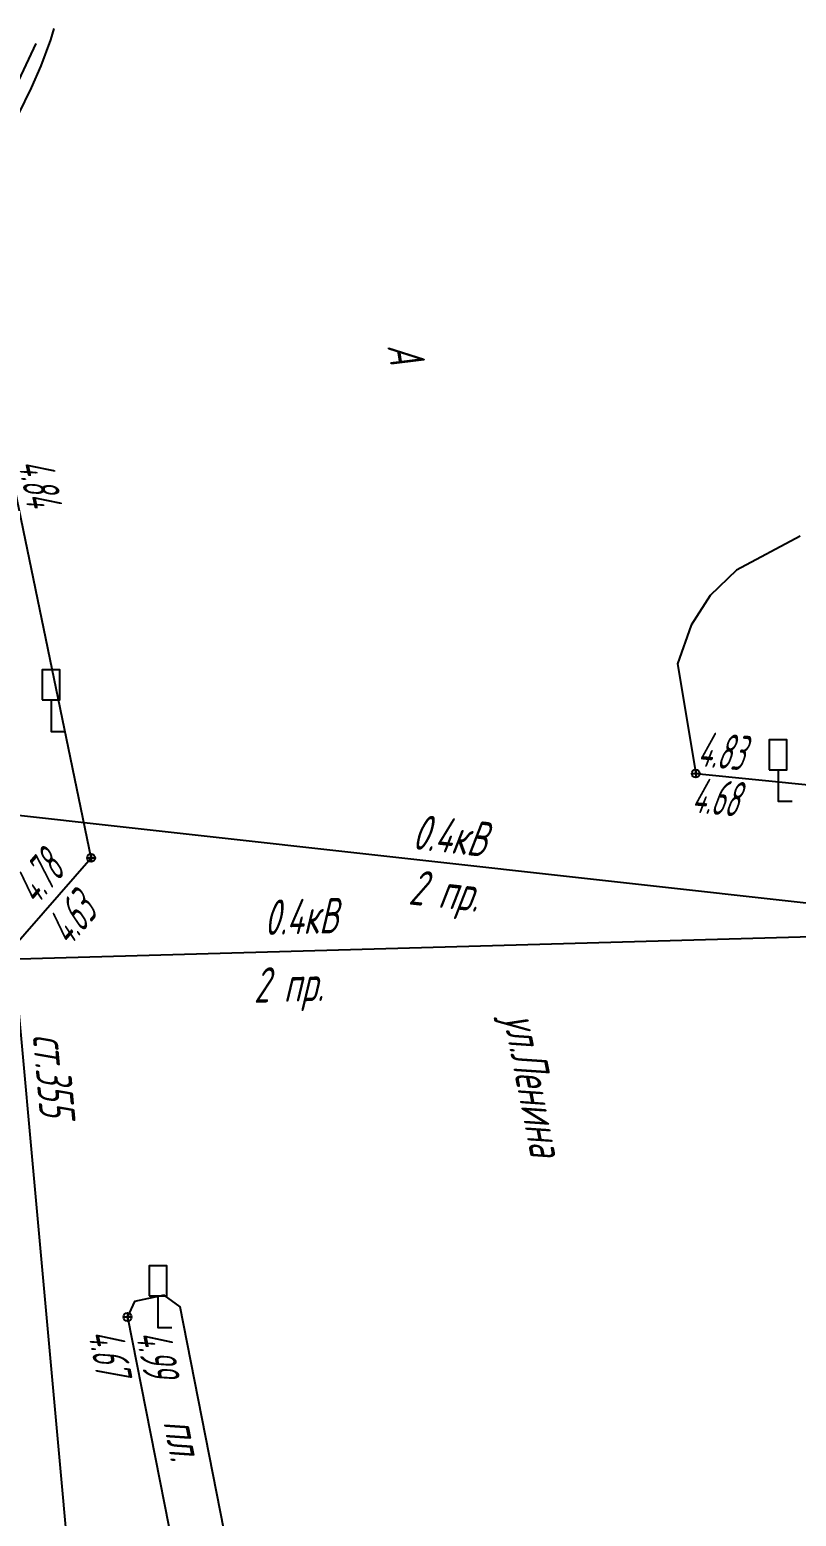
# Model space of a CAD drawing. Extents: x 1233805 to 1234355, y 654698 to 655114.
# Drawn here: x 1234032.35 to 1234054.18, y 654956.09 to 654998.42 of the extents above; entities that cross this region are included whole.
import ezdxf

# ---------------------------------------------------------------- set-up
doc = ezdxf.new("R2010")
doc.units = 0
doc.linetypes.add('ИИDash_15_15', pattern=[3, 1.5, -1.5])
for name, color, linetype, lineweight in [('ИИ_ВОДОПРОВОДЫ', 80, 'Continuous', 25), ('ИИ_ГОРИЗОНТАЛИ_ОСН', 32, 'Continuous', 25), ('ИИ_ДОРОГИ_АД', 7, 'Continuous', 25), ('ИИ_ЛЭП_НН', 250, 'Continuous', 25), ('ИИ_ОТМЕТКИ', 7, 'Continuous', 25)]:
    doc.layers.add(name, color=color, linetype=linetype, lineweight=lineweight)
doc.styles.add('VNIPISIMPLEXCUR', font='simplex.shx', dxfattribs={"width": 0.8, "oblique": 15})
doc.styles.add('ГОСТ 2.304 КУРСИВ', font='cs_gost2304.shx', dxfattribs={"oblique": 15})
doc.linetypes.add('ИИ251222', pattern='A,2,-2,3,-0.6,["В",VNIPISIMPLEXCUR,S=2,R=0,X=0,Y=-1],-2.8,3,-2,8,-2,8,-2,6', length=41.4)

# ---------------------------------------------------------------- blocks, each defined once
blk = doc.blocks.new('ИИ052063')
at = {"color": 0, "linetype": 'Continuous', "lineweight": 25, "flags": 128}
blk.add_lwpolyline([(-0.5, 1.8), (-0.5, 1.8), (0.5, 1.8), (0.5, 1.8), (0.5, 3.5), (0.5, 3.5), (-0.5, 3.5), (-0.5, 3.5)], close=True, dxfattribs=at)
blk.add_lwpolyline([(0, 1.8), (0, 0), (0.8, 0)], dxfattribs=at)
blk = doc.blocks.new('PICKET')
at = {"color": 0, "linetype": 'Continuous', "lineweight": 25}
for p, q in [((-0.23, 0), (0.23, 0)), ((0, 0.23), (0, -0.23))]:
    blk.add_line(p, q, dxfattribs=at)
blk.add_circle((0, 0), 0.23, dxfattribs=at)
at = {"color": 0, "linetype": 'Continuous', "style": 'VNIPISIMPLEXCUR', "oblique": 15, "width": 0.8}
blk.add_attdef('OTMETKA', (1.25, 0.3), '', height=2, dxfattribs=at)
at = {"color": 8, "linetype": 'Continuous', "style": 'VNIPISIMPLEXCUR', "oblique": 15, "width": 0.8, "flags": 1}
blk.add_attdef('NOMER', (1.25, -2.7), '', height=2, dxfattribs=at)

msp = doc.modelspace()

# ---------------------------------------------------------------- linework, layer by layer
at = {"layer": 'ИИ_ВОДОПРОВОДЫ', "linetype": 'ИИ251222', "flags": 128}
msp.add_lwpolyline([(1234081.644, 654705.568), (1234070.764, 654790.266), (1234046.966, 654859.039), (1234040.104, 654881.715), (1234023.378, 655065.709), (1234024.557, 655086.806)], dxfattribs=at)
at = {"layer": 'ИИ_ГОРИЗОНТАЛИ_ОСН', "elevation": 4.5, "flags": 128}
msp.add_lwpolyline([(1234033.033, 654998.457), (1234032.942, 654998.132), (1234032.665, 654997.391), (1234032.385, 654996.768), (1234032.013, 654996.002)], dxfattribs=at)
at = {"layer": 'ИИ_ДОРОГИ_АД', "linetype": 'ИИDash_15_15', "flags": 128}
msp.add_lwpolyline([(1234033.895, 655000.691), (1234032.725, 654998.469), (1234030.923, 654994.632), (1234030.578, 654993.484), (1234030.436, 654992.5), (1234030.577, 654991.578)], dxfattribs=at)
at = {"layer": 'ИИ_ДОРОГИ_АД', "flags": 128}
for points in [[(1234017.124, 654960.154), (1234019.343, 654958.125), (1234027.123, 654966.861), (1234034.093, 654974.839), (1234031.636, 654986.736), (1234030.577, 654991.578)], [(1234054.288, 654984.002), (1234052.478, 654983.032), (1234051.727, 654982.315), (1234051.185, 654981.464), (1234050.798, 654980.367), (1234051.313, 654977.24), (1234058.212, 654976.553)]]:
    msp.add_lwpolyline(points, dxfattribs=at)
msp.add_lwpolyline([(1234047.658, 654906.036), (1234040.578, 654941.96), (1234036.631, 654962.057), (1234036.175, 654962.386), (1234035.327, 654962.211), (1234035.13, 654961.769), (1234037.094, 654951.809), (1234041.29, 654930.424), (1234041.642, 654930.121), (1234041.732, 654929.51), (1234041.509, 654929.15), (1234043.691, 654918.263), (1234046.152, 654905.685), (1234046.506, 654905.481), (1234047.437, 654905.696)], close=True, dxfattribs=at)
at = {"layer": 'ИИ_ЛЭП_НН', "elevation": -11.67, "flags": 128}
for points in [[(1234061.37, 654972.781), (1234030.227, 654976.243), (1234018.559, 654935.947), (1234028.293, 654912.019), (1234049.686, 654891.724), (1234060.293, 654840.339)], [(1234061.37, 654972.781), (1234027.305, 654971.825), (1234018.559, 654935.947)]]:
    msp.add_lwpolyline(points, dxfattribs=at)

# ---------------------------------------------------------------- block references
at = {"layer": 'ИИ_ДОРОГИ_АД', "xscale": 0.5, "yscale": 0.5, "zscale": 0.5}
for p in [(1234032.952, 654978.44), (1234053.656, 654976.451), (1234035.996, 654961.473)]:
    msp.add_blockref('ИИ052063', p, dxfattribs=at)
at = {"layer": 'ИИ_ОТМЕТКИ'}
ref = msp.add_blockref('PICKET', (1234051.313, 654977.24, 4.678), dxfattribs=dict(at, xscale=0.5, yscale=0.5, zscale=0.5))
ref.add_attrib('OTMETKA', '4.68', (1234051.169, 654976.139, 4.678), dxfattribs={"layer": '0', "color": 0, "linetype": 'Continuous', "height": 1, "rotation": 354.3192, "style": 'ГОСТ 2.304 КУРСИВ', "oblique": 15, "width": 0.65})
ref = msp.add_blockref('PICKET', (1234034.093, 654974.839, 4.625), dxfattribs=dict(at, xscale=0.5, yscale=0.5, zscale=0.5))
ref.add_attrib('OTMETKA', '4.63', (1234033.468, 654972.281, 4.625), dxfattribs={"layer": '0', "color": 0, "linetype": 'Continuous', "height": 1, "rotation": 48.857, "style": 'ГОСТ 2.304 КУРСИВ', "oblique": 15, "width": 0.65})
ref = msp.add_blockref('PICKET', (1234035.13, 654961.769, 4.666), dxfattribs=dict(at, xscale=0.5, yscale=0.5, zscale=0.5))
ref.add_attrib('OTMETKA', '4.67', (1234034, 654961.321, 4.666), dxfattribs={"layer": '0', "color": 0, "linetype": 'Continuous', "height": 1, "rotation": 281.1525, "style": 'ГОСТ 2.304 КУРСИВ', "oblique": 15, "width": 0.65})

# ---------------------------------------------------------------- texts
at = {"layer": 'ИИ_ВОДОПРОВОДЫ', "color": 7, "style": 'ГОСТ 2.304 КУРСИВ', "oblique": 15, "width": 0.8}
msp.add_text('ст.355', height=1, rotation=275.1945, dxfattribs=at).set_placement((1234032.425, 654969.802, -11.67))
at = {"layer": 'ИИ_ДОРОГИ_АД', "style": 'ГОСТ 2.304 КУРСИВ', "oblique": 15, "width": 0.8}
for s, rotation, p in [('А', 279.063, (1234042.526, 654989.423)), ('ул.Ленина', 281.1107, (1234045.831, 654970.305)), ('пл.', 281.1107, (1234036.144, 654958.773))]:
    msp.add_text(s, height=1, rotation=rotation, dxfattribs=at).set_placement(p)
at = {"layer": 'ИИ_ЛЭП_НН', "style": 'ГОСТ 2.304 КУРСИВ', "oblique": 15, "width": 0.8}
for s, rotation, p in [('0.4кВ', 353.6572, (1234043.212, 654975.097)), ('2 пр.', 353.6572, (1234043.113, 654973.521)), ('0.4кВ', 1.6079, (1234039.026, 654972.642)), ('2 пр.', 1.6079, (1234038.728, 654970.713))]:
    msp.add_text(s, height=1, rotation=rotation, dxfattribs=at).set_placement(p)
at = {"layer": 'ИИ_ОТМЕТКИ', "style": 'ГОСТ 2.304 КУРСИВ', "oblique": 15, "width": 0.65}
for s, rotation, p in [('4.84', 281.6711, (1234032.006, 654986.094)), ('4.83', 354.3192, (1234051.336, 654977.454)), ('4.78', 48.857, (1234032.529, 654973.453)), ('4.99', 281.1525, (1234035.359, 654961.295))]:
    msp.add_text(s, height=1, rotation=rotation, dxfattribs=at).set_placement(p)

doc.saveas('drawing.dxf')
